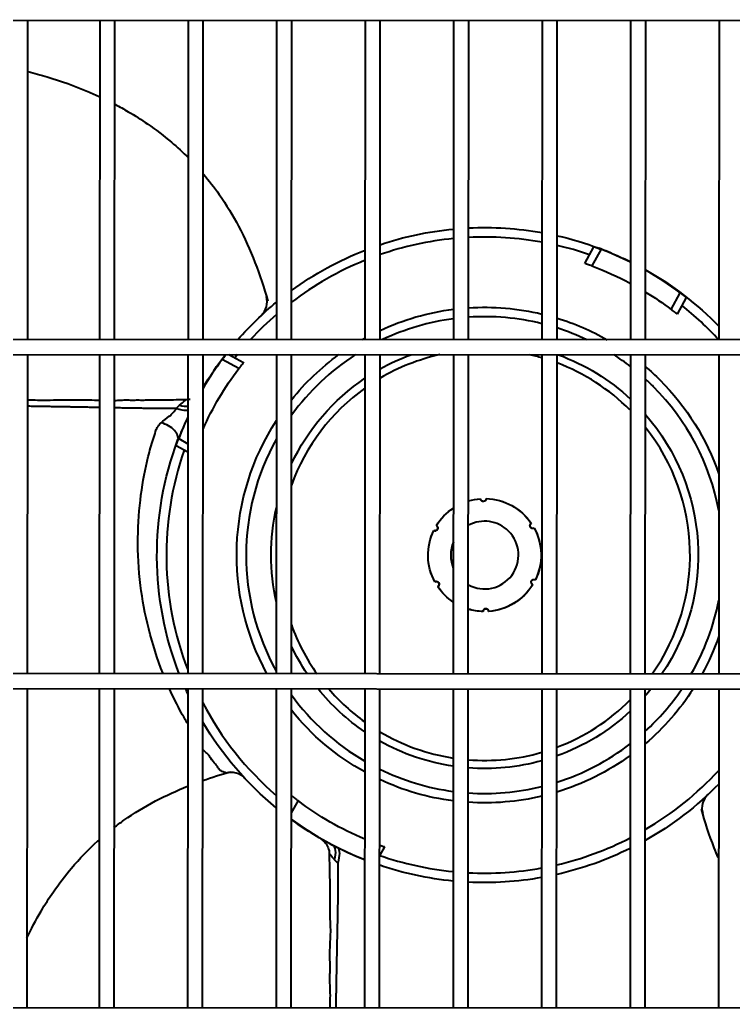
# Model space of a CAD drawing. Extents: x 58467 to 79089, y -33726 to -17391.
# Drawn here: x 72294.27 to 72313.21, y -20555.73 to -20529.42 of the extents above; entities that cross this region are included whole.
import ezdxf

# ---------------------------------------------------------------- set-up
doc = ezdxf.new("R2010")
doc.units = 0
doc.header["$LTSCALE"] = 100
doc.layers.add('+ENTE-ST-DOSEME USTU KONDDRENAJ', color=110, linetype='DOSEMEUSTUKONDENSDRENAJ_LINE', lineweight=40)
doc.linetypes.add('DOSEMEUSTUKONDENSDRENAJ_LINE', pattern='A,300,-40,["CD",Standard,S=15,R=0,X=-35,Y=-7.5],0', length=340)

# ---------------------------------------------------------------- blocks, each defined once
blk = doc.blocks.new('4. KAT')
at = {"color": 3}
for p, q in [((54065.973, -33230.5, -3.339), (54184.335, -33230.572, -3.339)), ((54082.281, -33238.989, -3.339), (54082.286, -33230.511, -3.339)), ((54084.193, -33230.512, -3.339), (54084.188, -33238.99, -3.339)), ((54084.588, -33238.991, -3.339), (54084.593, -33230.512, -3.339)), ((54086.543, -33230.513, -3.339), (54086.538, -33238.992, -3.339)), ((54086.938, -33238.992, -3.339), (54086.943, -33230.513, -3.339)), ((54088.892, -33230.515, -3.339), (54088.887, -33238.993, -3.339)), ((54089.287, -33238.993, -3.339), (54089.292, -33230.515, -3.339)), ((54091.242, -33230.516, -3.339), (54091.237, -33238.995, -3.339)), ((54091.637, -33238.995, -3.339), (54091.642, -33230.516, -3.339)), ((54093.592, -33230.517, -3.339), (54093.586, -33238.996, -3.339)), ((54093.986, -33238.996, -3.339), (54093.992, -33230.518, -3.339)), ((54095.941, -33230.519, -3.339), (54095.936, -33238.998, -3.339)), ((54096.336, -33238.998, -3.339), (54096.341, -33230.519, -3.339)), ((54098.291, -33230.52, -3.339), (54098.286, -33238.999, -3.339)), ((54098.686, -33238.999, -3.339), (54098.691, -33230.521, -3.339)), ((54100.641, -33230.522, -3.339), (54100.635, -33239, -3.339)), ((54097.072, -33236.972, -3.339), (54097.316, -33236.527, -3.339)), ((54097.506, -33236.597, -3.339), (54097.262, -33237.04, -3.339)), ((54098.786, -33237.2, -3.339), (54098.787, -33237.2, -3.339)), ((54099.366, -33238.196, -3.339), (54099.609, -33237.752, -3.339)), ((54099.77, -33237.875, -3.339), (54099.525, -33238.32, -3.339)), ((54088.481, -33238.356, -3.339), (54088.501, -33238.338, -3.339)), ((54184.33, -33239.051, -3.339), (54065.967, -33238.979, -3.339)), ((54065.967, -33239.379, -3.339), (54184.33, -33239.451, -3.339)), ((54082.276, -33247.867, -3.339), (54082.281, -33239.389, -3.339)), ((54084.188, -33239.39, -3.339), (54084.183, -33247.868, -3.339)), ((54084.582, -33247.868, -3.339), (54084.588, -33239.391, -3.339)), ((54086.537, -33239.392, -3.339), (54086.532, -33247.869, -3.339)), ((54086.932, -33247.87, -3.339), (54086.937, -33239.392, -3.339)), ((54087.889, -33239.766, -3.339), (54087.446, -33239.522, -3.339)), ((54087.624, -33239.392, -3.339), (54088.014, -33239.606, -3.339)), ((54088.887, -33239.393, -3.339), (54088.882, -33247.871, -3.339)), ((54089.282, -33247.871, -3.339), (54089.287, -33239.393, -3.339)), ((54091.237, -33239.395, -3.339), (54091.231, -33247.872, -3.339)), ((54091.631, -33247.873, -3.339), (54091.637, -33239.395, -3.339)), ((54093.586, -33239.396, -3.339), (54093.581, -33247.874, -3.339)), ((54093.981, -33247.874, -3.339), (54093.986, -33239.396, -3.339)), ((54095.936, -33239.398, -3.339), (54095.931, -33247.875, -3.339)), ((54096.331, -33247.875, -3.339), (54096.336, -33239.398, -3.339)), ((54098.286, -33239.399, -3.339), (54098.28, -33247.877, -3.339)), ((54098.68, -33247.877, -3.339), (54098.685, -33239.399, -3.339)), ((54100.635, -33239.4, -3.339), (54100.63, -33247.878, -3.339)), ((54086.291, -33241.626, -3.339), (54086.536, -33241.76, -3.339)), ((54086.536, -33241.988, -3.339), (54086.221, -33241.815, -3.339)), ((54084.59, -33242.714, -3.339), (54084.586, -33242.713, -3.339)), ((54084.59, -33242.714, -3.339), (54084.586, -33242.713, -3.339)), ((54184.325, -33247.929, -3.339), (54065.962, -33247.857, -3.339)), ((54065.962, -33248.257, -3.339), (54184.325, -33248.329, -3.339)), ((54082.27, -33256.745, -3.339), (54082.276, -33248.267, -3.339)), ((54084.182, -33248.268, -3.339), (54084.177, -33256.747, -3.339)), ((54084.577, -33256.747, -3.339), (54084.582, -33248.268, -3.339)), ((54086.532, -33248.269, -3.339), (54086.527, -33256.748, -3.339)), ((54086.927, -33256.748, -3.339), (54086.932, -33248.27, -3.339)), ((54088.882, -33248.271, -3.339), (54088.876, -33256.749, -3.339)), ((54089.276, -33256.75, -3.339), (54089.282, -33248.271, -3.339)), ((54091.231, -33248.272, -3.339), (54091.226, -33256.751, -3.339)), ((54091.626, -33256.751, -3.339), (54091.631, -33248.273, -3.339)), ((54093.581, -33248.274, -3.339), (54093.576, -33256.752, -3.339)), ((54093.976, -33256.753, -3.339), (54093.981, -33248.274, -3.339)), ((54095.93, -33248.275, -3.339), (54095.925, -33256.754, -3.339)), ((54096.325, -33256.754, -3.339), (54096.33, -33248.275, -3.339)), ((54098.28, -33248.277, -3.339), (54098.275, -33256.755, -3.339)), ((54098.675, -33256.755, -3.339), (54098.68, -33248.277, -3.339)), ((54100.63, -33248.278, -3.339), (54100.625, -33256.757, -3.339)), ((54088.042, -33250.642, -3.339), (54088.031, -33250.63, -3.339)), ((54089.28, -33251.154, -3.339), (54089.3, -33251.118, -3.339)), ((54100.344, -33251.082, -3.339), (54100.324, -33251.1, -3.339)), ((54089.46, -33251.242, -3.339), (54089.28, -33251.57, -3.339)), ((54091.753, -33252.466, -3.339), (54091.628, -33252.693, -3.339)), ((54184.319, -33256.808, -3.339), (54065.957, -33256.736, -3.339))]:
    blk.add_line(p, q, dxfattribs=at)
at = {"color": 3, "extrusion": (0, 0, -1)}
for centre, radius, start, end in [((-54094.413, -33244.719, 3.339), 8.699, 71.4011, 84.5622), ((-54094.413, -33244.719, 3.339), 8.699, 87.203, 100.0977), ((-54094.413, -33244.719, 3.339), 8.699, 102.7863, 110.4706), ((-54094.413, -33244.719, 3.339), 8.699, 53.9052, 68.5987), ((-54094.413, -33244.719, 3.339), 8.191, 110.3616, 118.2287), ((-54094.413, -33244.719, 3.339), 8.699, 119.431, 135.6764), ((-54094.413, -33244.719, 3.339), 8.191, 121.4532, 127.2082), ((-54094.413, -33244.719, 3.339), 8.699, 41.1747, 50.5713), ((-54094.413, -33244.719, 3.339), 6.582, 65.0486, 82.7843), ((-54094.413, -33244.719, 3.339), 6.582, 86.283, 103.3774), ((-54094.413, -33244.719, 3.339), 6.582, 106.9886, 119.6337), ((-54094.413, -33244.719, 3.339), 6.582, 60.4193, 61.1449), ((-54094.413, -33244.719, 3.339), 8.699, 30.7488, 37.7632), ((-54094.413, -33244.719, 3.339), 6.582, 38.8361, 53.9955), ((-54094.413, -33244.719, 3.339), 5.671, 60.6836, 69.8355), ((-54094.413, -33244.719, 3.339), 5.671, 110.2174, 133.0549), ((-54094.413, -33244.719, 3.339), 8.191, 24.1036, 37.2082), ((-54094.413, -33244.719, 3.339), 6.582, 130.4674, 135.0349), ((-54094.413, -33244.719, 3.339), 5.671, 25.2911, 55.9305), ((-54094.413, -33244.719, 3.339), 6.582, 135.0349, 160.9155), ((-54094.413, -33244.719, 3.339), 6.582, 331.3811, 32.8905), ((-54094.413, -33244.719, 3.339), 5.671, 138.8655, 213.8411), ((-54094.413, -33244.719, 3.339), 8.699, 338.763, 20.4706), ((-54094.413, -33244.719, 3.339), 1.5, 73.3885, 85.9198), ((-54094.413, -33244.719, 3.339), 1.5, 73.3885, 85.82), ((-54094.381, -33243.219, 3.339), 0.075, 180.2174, 357.3523), ((-54094.413, -33244.719, 3.339), 1.5, 91.5498, 145.82), ((-54094.413, -33244.719, 3.339), 1.5, 91.65, 145.9198), ((-54094.413, -33244.719, 3.339), 5.671, 347.1649, 12.8937), ((-54094.413, -33244.719, 3.339), 1.5, 31.5485, 56.4533), ((-54094.413, -33244.719, 3.339), 1.5, 31.65, 56.4538), ((-54093.098, -33243.997, 3.339), 0.075, 120.2174, 297.3523), ((-54095.695, -33243.942, 3.339), 0.075, 240.2174, 57.3523), ((-54094.413, -33244.719, 3.339), 1.5, 151.5498, 205.82), ((-54094.413, -33244.719, 3.339), 1.5, 151.65, 205.9198), ((-54094.413, -33244.719, 3.339), 1.5, 331.5498, 25.8212), ((-54094.413, -33244.719, 3.339), 1.5, 331.65, 25.9198), ((-54095.727, -33245.441, 3.339), 0.075, 300.2174, 117.3523), ((-54093.13, -33245.496, 3.339), 0.075, 60.2174, 237.3523), ((-54094.413, -33244.719, 3.339), 1.5, 303.6166, 325.9198), ((-54094.413, -33244.719, 3.339), 1.5, 303.6167, 325.82), ((-54094.413, -33244.719, 3.339), 1.5, 211.65, 265.9198), ((-54094.413, -33244.719, 3.339), 1.5, 211.5498, 265.82), ((-54094.413, -33244.719, 3.339), 1.5, 271.65, 286.6819), ((-54094.413, -33244.719, 3.339), 1.5, 271.5498, 286.6818), ((-54094.444, -33246.218, 3.339), 0.075, 0.2174, 177.3523), ((-54094.413, -33244.719, 3.339), 6.582, 199.143, 208.683), ((-54094.413, -33244.719, 3.339), 5.671, 326.223, 334.7674), ((-54094.413, -33244.719, 3.339), 8.699, 334.9544, 335.9075), ((-54094.413, -33244.719, 3.339), 5.671, 304.128, 321.2055), ((-54094.413, -33244.719, 3.339), 6.582, 212.7274, 229.5912), ((-54094.413, -33244.719, 3.339), 5.671, 218.8586, 221.193), ((-54094.413, -33244.719, 3.339), 6.582, 298.9136, 321.2224), ((-54094.413, -33244.719, 3.339), 5.671, 227.0036, 250.2461), ((-54094.413, -33244.719, 3.339), 8.699, 309.5, 329.3225), ((-54094.413, -33244.719, 3.339), 5.671, 278.4443, 299.3749), ((-54094.413, -33244.719, 3.339), 6.582, 234.0236, 253.0699), ((-54094.413, -33244.719, 3.339), 5.671, 254.4874, 274.3774), ((-54094.413, -33244.719, 3.339), 6.582, 277.2743, 295.0099), ((-54094.413, -33244.719, 3.339), 8.699, 224.3935, 240.6403), ((-54094.413, -33244.719, 3.339), 6.582, 256.6811, 273.7755), ((-54094.413, -33244.719, 3.339), 8.191, 292.8743, 307.2082), ((-54094.413, -33244.719, 3.339), 8.699, 297.7046, 306.1661), ((-54094.413, -33244.719, 3.339), 8.699, 243.6211, 257.2827), ((-54094.413, -33244.719, 3.339), 8.699, 275.5067, 288.6678), ((-54094.413, -33244.719, 3.339), 8.699, 259.97, 272.8647)]:
    blk.add_arc(centre, radius, start, end, dxfattribs=at)
at = {"color": 3}
for radius, start, end in [(8.449, 95.6005, 109.1697), (8.449, 79.6011, 92.881), (8.449, 70.7519, 76.8305), (8.691, 63.5255, 69.1503), (8.449, 112.0688, 127.3423), (8.691, 53.28, 60.5411), (8.449, 42.602, 51.6783), (8.449, 130.8388, 137.3275), (6.332, 97.4914, 115.3058), (6.332, 76.0714, 93.852), (6.332, 64.6189, 72.3139), (8.691, 143.28, 149.3367), (8.449, 140.9126, 141.6783), (6.332, 122.7589, 144.0551), (5.455, 102.5933, 120.5933), (5.455, 73.782, 77.3314), (6.332, 52.2945, 57.1658), (5.455, 44.9651, 69.3551), (6.332, 44.9651, 47.5639), (5.455, 125.6107, 160.0582), (6.332, 10.7989, 44.9651), (8.691, 154.9918, 159.1503), (5.455, 324.6176, 38.4514), (6.332, 150.7882, 209.142), (8.449, 160.7519, 201.1356), (0.9, 44.9651, 118.4781), (0.9, 241.4519, 44.9651), (0.9, 157.167, 202.7632), (6.332, 330.0739, 349.1314), (5.455, 199.872, 215.3182), (6.332, 215.8751, 239.832), (5.455, 220.6507, 234.3195), (6.332, 312.3664, 325.8045), (8.449, 207.6919, 229.0906), (5.455, 290.5751, 315.1564), (5.455, 239.337, 261.2182), (6.332, 287.6164, 307.6357), (5.455, 265.4482, 286.1482), (6.332, 243.9326, 262.4389), (8.449, 300.3195, 317.3673), (6.332, 266.0782, 283.8589), (8.691, 233.7985, 248.508), (8.449, 283.101, 297.2242), (8.449, 250.7519, 264.331), (8.449, 267.0506, 280.3304)]:
    blk.add_arc((54094.413, -33244.719, -3.339), radius, start, end, dxfattribs=at)
at = {"color": 3, "extrusion": (6.04762e-06, 5.63815e-06, 1)}
blk.add_arc((54088.139, -33237.992, -3.197), 0.5, 313.0528, 16.4385, dxfattribs=at)
at = {"color": 3, "extrusion": (-5.02823e-06, 5.39341e-06, 1)}
blk.add_arc((54087.685, -33250.992, -3.792), 0.5, 43.0528, 106.4328, dxfattribs=at)
at = {"color": 3, "extrusion": (-5.90122e-06, -5.50166e-06, 1)}
blk.add_arc((54100.686, -33251.446, -3.477), 0.5, 133.0528, 196.4386, dxfattribs=at)
at = {"color": 3}
for centre, major_axis, ratio, start_param, end_param in [((54086.269, -33240.442, -3.339), (-0.443, 0.232), 0.512974, 1.938544, 2.458256), ((54085.795, -33241.502, -3.339), (0.468, -0.175), 0.588101, 0, 1.726902), ((54090.136, -33252.863, -3.339), (-0.232, -0.443), 0.512974, 1.938544, 3.141593)]:
    blk.add_ellipse(centre, major_axis=major_axis, ratio=ratio, start_param=start_param, end_param=end_param, dxfattribs=at)
for points, knots in [([(54082.289, -33231.877, -3.339), (54082.459, -33231.92, -3.339), (54082.998, -33232.066, -3.339), (54083.635, -33232.293, -3.339), (54084.093, -33232.497, -3.339), (54084.198, -33232.546, -3.339)], [0, 0, 0, 0, 0.261577, 0.828831, 1, 1, 1, 1]), ([(54084.599, -33232.745, -3.339), (54084.718, -33232.808, -3.339), (54085.014, -33232.972, -3.339), (54085.522, -33233.295, -3.339), (54086.058, -33233.704, -3.339), (54086.405, -33234.023, -3.339), (54086.551, -33234.169, -3.339)], [0, 0, 0, 0, 0.167806, 0.420315, 0.746772, 1, 1, 1, 1]), ([(54086.947, -33234.598, -3.339), (54087.095, -33234.772, -3.339), (54087.437, -33235.212, -3.339), (54087.91, -33235.991, -3.339), (54088.333, -33236.946, -3.339), (54088.559, -33237.623, -3.339), (54088.655, -33237.973, -3.339)], [0, 0, 0, 0, 0.182173, 0.442327, 0.718068, 1, 1, 1, 1]), ([(54097.316, -33236.527, -3.339), (54097.316, -33236.527, -3.339), (54097.32, -33236.528, -3.339), (54097.334, -33236.533, -3.339), (54097.344, -33236.537, -3.339), (54097.37, -33236.547, -3.339), (54097.386, -33236.552, -3.339), (54097.422, -33236.565, -3.339), (54097.442, -33236.573, -3.339), (54097.477, -33236.586, -3.339), (54097.491, -33236.591, -3.339), (54097.506, -33236.597, -3.339)], [0, 0, 0, 0, 0.211758, 0.211758, 0.423432, 0.423432, 0.636431, 0.636431, 0.852021, 0.852021, 1, 1, 1, 1]), ([(54098.303, -33236.941, -3.339), (54098.282, -33236.931, -3.339), (54098.262, -33236.921, -3.339), (54098.146, -33236.867, -3.339), (54098.048, -33236.823, -3.339), (54097.865, -33236.742, -3.339), (54097.779, -33236.704, -3.339), (54097.613, -33236.633, -3.339), (54097.534, -33236.599, -3.339), (54097.455, -33236.57, -3.339)], [0, 0, 0, 0, 0.07319, 0.07319, 0.416738, 0.416738, 0.719921, 0.719921, 1, 1, 1, 1]), ([(54097.262, -33237.04, -3.339), (54097.241, -33237.032, -3.339), (54097.219, -33237.024, -3.339), (54097.179, -33237.009, -3.339), (54097.159, -33237.003, -3.339), (54097.126, -33236.991, -3.339), (54097.111, -33236.986, -3.339), (54097.089, -33236.978, -3.339), (54097.08, -33236.975, -3.339), (54097.073, -33236.972, -3.339), (54097.072, -33236.972, -3.339), (54097.072, -33236.972, -3.339)], [0, 0, 0, 0, 0.21816, 0.21816, 0.436362, 0.436362, 0.653817, 0.653817, 0.868707, 0.868707, 1, 1, 1, 1]), ([(54099.609, -33237.752, -3.339), (54099.627, -33237.766, -3.339), (54099.646, -33237.78, -3.339), (54099.68, -33237.806, -3.339), (54099.696, -33237.818, -3.339), (54099.725, -33237.84, -3.339), (54099.737, -33237.85, -3.339), (54099.756, -33237.864, -3.339), (54099.762, -33237.87, -3.339), (54099.768, -33237.874, -3.339), (54099.77, -33237.875, -3.339), (54099.77, -33237.875, -3.339)], [0, 0, 0, 0, 0.217793, 0.217793, 0.435623, 0.435623, 0.652794, 0.652794, 0.867695, 0.867695, 1, 1, 1, 1]), ([(54099.525, -33238.32, -3.339), (54099.525, -33238.32, -3.339), (54099.522, -33238.318, -3.339), (54099.511, -33238.308, -3.339), (54099.502, -33238.302, -3.339), (54099.48, -33238.284, -3.339), (54099.467, -33238.274, -3.339), (54099.437, -33238.25, -3.339), (54099.42, -33238.237, -3.339), (54099.391, -33238.215, -3.339), (54099.378, -33238.205, -3.339), (54099.366, -33238.196, -3.339)], [0, 0, 0, 0, 0.211356, 0.211356, 0.422617, 0.422617, 0.635365, 0.635365, 0.851032, 0.851032, 1, 1, 1, 1]), ([(54087.446, -33239.522, -3.339), (54087.46, -33239.504, -3.339), (54087.474, -33239.486, -3.339), (54087.5, -33239.451, -3.339), (54087.512, -33239.435, -3.339), (54087.532, -33239.41, -3.339), (54087.54, -33239.399, -3.339), (54087.546, -33239.391, -3.339)], [0, 0, 0, 0, 0.355398, 0.355398, 0.710856, 0.710856, 1, 1, 1, 1]), ([(54088.014, -33239.606, -3.339), (54088.014, -33239.606, -3.339), (54088.011, -33239.609, -3.339), (54088.002, -33239.621, -3.339), (54087.995, -33239.629, -3.339), (54087.978, -33239.651, -3.339), (54087.967, -33239.664, -3.339), (54087.944, -33239.694, -3.339), (54087.931, -33239.711, -3.339), (54087.908, -33239.741, -3.339), (54087.899, -33239.753, -3.339), (54087.889, -33239.766, -3.339)], [0, 0, 0, 0, 0.211356, 0.211356, 0.422617, 0.422617, 0.635365, 0.635365, 0.851032, 0.851032, 1, 1, 1, 1]), ([(54084.187, -33240.615, -3.339), (54084.098, -33240.611, -3.339), (54083.813, -33240.6, -3.339), (54083.509, -33240.61, -3.339), (54083.263, -33240.605, -3.339), (54083.138, -33240.602, -3.339), (54082.955, -33240.604, -3.339), (54082.759, -33240.621, -3.339), (54082.492, -33240.608, -3.339), (54082.345, -33240.604, -3.339), (54082.279, -33240.604, -3.339)], [0, 0, 0, 0, 0.131646, 0.410876, 0.520141, 0.562705, 0.601468, 0.78581, 0.899724, 1, 1, 1, 1]), ([(54086.594, -33240.588, -3.339), (54086.398, -33240.594, -3.339), (54086.002, -33240.605, -3.339), (54085.58, -33240.608, -3.339), (54085.295, -33240.609, -3.339), (54085.172, -33240.608, -3.339), (54085.041, -33240.61, -3.339), (54084.932, -33240.607, -3.339), (54084.831, -33240.608, -3.339), (54084.715, -33240.613, -3.339), (54084.637, -33240.618, -3.339), (54084.585, -33240.621, -3.339)], [0, 0, 0, 0, 0.286213, 0.579725, 0.615099, 0.700692, 0.766378, 0.829652, 0.869632, 0.911891, 1, 1, 1, 1]), ([(54086.316, -33240.738, -3.339), (54086.368, -33240.691, -3.339), (54086.419, -33240.647, -3.339), (54086.475, -33240.604, -3.339), (54086.485, -33240.594, -3.339), (54086.482, -33240.592, -3.339)], [0, 0, 0, 0, 0.677972, 0.677972, 1, 1, 1, 1]), ([(54084.188, -33240.801, -3.339), (54084.163, -33240.8, -3.339), (54084.092, -33240.799, -3.339), (54083.987, -33240.797, -3.339), (54083.861, -33240.794, -3.339), (54083.735, -33240.792, -3.339), (54083.61, -33240.789, -3.339), (54083.485, -33240.787, -3.339), (54083.361, -33240.785, -3.339), (54083.236, -33240.782, -3.339), (54083.111, -33240.78, -3.339), (54082.985, -33240.778, -3.339), (54082.858, -33240.776, -3.339), (54082.715, -33240.774, -3.339), (54082.586, -33240.771, -3.339), (54082.438, -33240.769, -3.339), (54082.346, -33240.768, -3.339), (54082.288, -33240.767, -3.339), (54082.28, -33240.767, -3.339)], [0, 0, 0, 0, 0.040051, 0.114821, 0.164667, 0.239437, 0.314206, 0.364053, 0.438822, 0.513592, 0.563438, 0.638207, 0.712977, 0.762823, 0.862516, 0.912362, 0.987132, 1, 1, 1, 1]), ([(54086.227, -33240.825, -3.339), (54086.211, -33240.825, -3.339), (54086.17, -33240.825, -3.339), (54086.085, -33240.826, -3.339), (54085.993, -33240.826, -3.339), (54085.899, -33240.825, -3.339), (54085.816, -33240.826, -3.339), (54085.734, -33240.825, -3.339), (54085.639, -33240.824, -3.339), (54085.538, -33240.824, -3.339), (54085.427, -33240.822, -3.339), (54085.328, -33240.821, -3.339), (54085.221, -33240.82, -3.339), (54085.122, -33240.818, -3.339), (54085.021, -33240.816, -3.339), (54084.906, -33240.815, -3.339), (54084.804, -33240.813, -3.339), (54084.692, -33240.811, -3.339), (54084.623, -33240.809, -3.339), (54084.583, -33240.809, -3.339)], [0, 0, 0, 0, 0.032149, 0.083522, 0.160582, 0.211955, 0.263329, 0.314702, 0.366075, 0.443135, 0.494509, 0.571569, 0.622942, 0.674316, 0.751376, 0.802749, 0.879809, 0.931182, 1, 1, 1, 1]), ([(54085.824, -33241.203, -3.339), (54085.886, -33241.144, -3.339), (54085.969, -33241.094, -3.339), (54086.115, -33240.969, -3.339), (54086.176, -33240.893, -3.339), (54086.24, -33240.827, -3.339)], [0, 0, 0, 0, 0.5, 0.5, 1, 1, 1, 1]), ([(54086.227, -33240.825, -3.339), (54086.227, -33240.825, -3.339), (54086.227, -33240.825, -3.339), (54086.256, -33240.794, -3.339), (54086.286, -33240.765, -3.339), (54086.316, -33240.738, -3.339)], [0, 0, 0, 0, 0.000046, 0.000046, 1, 1, 1, 1]), ([(54086.24, -33240.827, -3.339), (54086.331, -33240.856, -3.339), (54086.417, -33240.872, -3.339), (54086.505, -33240.872, -3.339), (54086.523, -33240.871, -3.339), (54086.54, -33240.869, -3.339)], [0, 0, 0, 0, 0.78393, 0.78393, 1, 1, 1, 1]), ([(54086.536, -33241.042, -3.339), (54086.515, -33241.088, -3.339), (54086.494, -33241.134, -3.339), (54086.435, -33241.267, -3.339), (54086.397, -33241.353, -3.339), (54086.326, -33241.518, -3.339), (54086.293, -33241.598, -3.339), (54086.263, -33241.677, -3.339)], [0, 0, 0, 0, 0.218967, 0.218967, 0.624953, 0.624953, 1, 1, 1, 1]), ([(54085.878, -33247.869, -3.339), (54085.562, -33247.071, -3.339), (54085.371, -33246.278, -3.339), (54085.171, -33244.661, -3.339), (54085.194, -33243.85, -3.339), (54085.337, -33242.762, -3.339), (54085.402, -33242.422, -3.339), (54085.521, -33241.946, -3.339), (54085.564, -33241.794, -3.339), (54085.632, -33241.575, -3.339), (54085.658, -33241.502, -3.339), (54085.688, -33241.399, -3.339), (54085.701, -33241.367, -3.339), (54085.745, -33241.292, -3.339), (54085.776, -33241.248, -3.339), (54085.824, -33241.203, -3.339)], [0, 0, 0, 0, 0.302954, 0.302954, 0.651477, 0.651477, 0.825738, 0.825738, 0.912869, 0.912869, 0.956435, 0.956435, 0.978217, 0.978217, 1, 1, 1, 1]), ([(54086.221, -33241.815, -3.339), (54086.221, -33241.815, -3.339), (54086.222, -33241.812, -3.339), (54086.227, -33241.798, -3.339), (54086.231, -33241.788, -3.339), (54086.24, -33241.761, -3.339), (54086.246, -33241.745, -3.339), (54086.259, -33241.71, -3.339), (54086.267, -33241.69, -3.339), (54086.28, -33241.655, -3.339), (54086.285, -33241.64, -3.339), (54086.291, -33241.626, -3.339)], [0, 0, 0, 0, 0.211758, 0.211758, 0.423432, 0.423432, 0.636431, 0.636431, 0.852021, 0.852021, 1, 1, 1, 1]), ([(54093.061, -33244.065, -3.339), (54093.077, -33244.074, -3.339), (54093.121, -33244.079, -3.339), (54093.161, -33244.045, -3.339), (54093.173, -33244.008, -3.339), (54093.171, -33243.978, -3.339), (54093.156, -33243.951, -3.339), (54093.141, -33243.938, -3.339), (54093.133, -33243.933, -3.339)], [0, 0, 0, 0, 0.25, 0.5, 0.625, 0.75, 0.875, 1, 1, 1, 1]), ([(54093.17, -33245.562, -3.339), (54093.186, -33245.553, -3.339), (54093.212, -33245.517, -3.339), (54093.204, -33245.466, -3.339), (54093.177, -33245.437, -3.339), (54093.15, -33245.424, -3.339), (54093.119, -33245.423, -3.339), (54093.1, -33245.429, -3.339), (54093.092, -33245.434, -3.339)], [0, 0, 0, 0, 0.25, 0.5, 0.625, 0.75, 0.875, 1, 1, 1, 1]), ([(54094.522, -33246.217, -3.339), (54094.522, -33246.198, -3.339), (54094.504, -33246.157, -3.339), (54094.455, -33246.139, -3.339), (54094.416, -33246.148, -3.339), (54094.392, -33246.165, -3.339), (54094.376, -33246.191, -3.339), (54094.372, -33246.211, -3.339), (54094.372, -33246.22, -3.339)], [0, 0, 0, 0, 0.25, 0.5, 0.625, 0.75, 0.875, 1, 1, 1, 1]), ([(54086.518, -33249.185, -3.339), (54086.466, -33249.095, -3.339), (54086.417, -33249.006, -3.339), (54086.251, -33248.702, -3.339), (54086.144, -33248.486, -3.339), (54086.047, -33248.27, -3.339)], [0, 0, 0, 0, 0.29522, 0.29522, 1, 1, 1, 1]), ([(54087.55, -33250.506, -3.339), (54087.549, -33250.504, -3.339), (54087.546, -33250.5, -3.339), (54087.526, -33250.493, -3.339), (54087.51, -33250.488, -3.339), (54087.46, -33250.474, -3.339), (54087.425, -33250.461, -3.339), (54087.365, -33250.418, -3.339), (54087.351, -33250.386, -3.339), (54087.313, -33250.329, -3.339), (54087.292, -33250.303, -3.339), (54087.224, -33250.227, -3.339), (54087.183, -33250.172, -3.339), (54087.125, -33250.089, -3.339), (54087.109, -33250.06, -3.339), (54087.069, -33250.007, -3.339), (54087.043, -33249.984, -3.339), (54086.986, -33249.937, -3.339), (54086.958, -33249.911, -3.339), (54086.932, -33249.884, -3.339)], [0, 0, 0, 0, 0.041274, 0.041274, 0.097669, 0.097669, 0.210461, 0.210461, 0.323252, 0.323252, 0.436043, 0.436043, 0.661626, 0.661626, 0.774417, 0.774417, 0.887208, 0.887208, 1, 1, 1, 1]), ([(54084.572, -33251.957, -3.339), (54084.658, -33251.891, -3.339), (54085.01, -33251.632, -3.339), (54085.651, -33251.242, -3.339), (54086.238, -33250.977, -3.339), (54086.528, -33250.861, -3.339)], [0, 0, 0, 0, 0.146134, 0.586198, 1, 1, 1, 1]), ([(54089.3, -33251.118, -3.339), (54089.3, -33251.118, -3.339), (54089.303, -33251.12, -3.339), (54089.314, -33251.129, -3.339), (54089.323, -33251.136, -3.339), (54089.345, -33251.153, -3.339), (54089.358, -33251.164, -3.339), (54089.388, -33251.187, -3.339), (54089.405, -33251.2, -3.339), (54089.434, -33251.223, -3.339), (54089.447, -33251.233, -3.339), (54089.46, -33251.242, -3.339)], [0, 0, 0, 0, 0.211356, 0.211356, 0.422617, 0.422617, 0.635365, 0.635365, 0.851032, 0.851032, 1, 1, 1, 1]), ([(54100.617, -33252.756, -3.339), (54100.58, -33252.669, -3.339), (54100.41, -33252.247, -3.339), (54100.266, -33251.815, -3.339), (54100.17, -33251.465, -3.339)], [0, 0, 0, 0, 0.208433, 1, 1, 1, 1]), ([(54082.256, -33254.899, -3.339), (54082.372, -33254.654, -3.339), (54082.592, -33254.234, -3.339), (54082.989, -33253.61, -3.339), (54083.475, -33252.972, -3.339), (54083.904, -33252.528, -3.339), (54084.166, -33252.293, -3.339), (54084.178, -33252.283, -3.339)], [0, 0, 0, 0, 0.250799, 0.438254, 0.680606, 0.985878, 1, 1, 1, 1]), ([(54090.085, -33252.275, -3.339), (54090.122, -33252.3, -3.339), (54090.192, -33252.362, -3.339), (54090.261, -33252.495, -3.339), (54090.295, -33252.603, -3.339), (54090.287, -33252.659, -3.339), (54090.287, -33252.661, -3.339)], [0, 0, 0, 0, 0.282713, 0.623797, 0.98945, 1, 1, 1, 1]), ([(54091.629, -33252.422, -3.339), (54091.648, -33252.429, -3.339), (54091.667, -33252.436, -3.339), (54091.699, -33252.447, -3.339), (54091.714, -33252.452, -3.339), (54091.737, -33252.46, -3.339), (54091.745, -33252.463, -3.339), (54091.752, -33252.465, -3.339), (54091.753, -33252.466, -3.339), (54091.753, -33252.466, -3.339)], [0, 0, 0, 0, 0.272273, 0.272273, 0.55574, 0.55574, 0.835863, 0.835863, 1, 1, 1, 1]), ([(54090.281, -33252.538, -3.339), (54090.288, -33252.733, -3.339), (54090.299, -33253.13, -3.339), (54090.302, -33253.551, -3.339), (54090.303, -33253.837, -3.339), (54090.302, -33253.96, -3.339), (54090.303, -33254.091, -3.339), (54090.301, -33254.2, -3.339), (54090.302, -33254.301, -3.339), (54090.308, -33254.463, -3.339), (54090.325, -33254.647, -3.339), (54090.309, -33254.927, -3.339), (54090.293, -33255.313, -3.339), (54090.304, -33255.622, -3.339), (54090.299, -33255.868, -3.339), (54090.296, -33255.994, -3.339), (54090.297, -33256.176, -3.339), (54090.315, -33256.372, -3.339), (54090.303, -33256.606, -3.339), (54090.3, -33256.718, -3.339), (54090.299, -33256.752, -3.339)], [0, 0, 0, 0, 0.133514, 0.270433, 0.286934, 0.326862, 0.357504, 0.38702, 0.40567, 0.425383, 0.498549, 0.559198, 0.624297, 0.752478, 0.802637, 0.822176, 0.83997, 0.924593, 0.976886, 1, 1, 1, 1]), ([(54090.431, -33252.815, -3.339), (54090.385, -33252.763, -3.339), (54090.341, -33252.712, -3.339), (54090.297, -33252.656, -3.339), (54090.288, -33252.647, -3.339), (54090.286, -33252.65, -3.339)], [0, 0, 0, 0, 0.677972, 0.677972, 1, 1, 1, 1]), ([(54090.521, -33252.891, -3.339), (54090.55, -33252.8, -3.339), (54090.566, -33252.715, -3.339), (54090.566, -33252.576, -3.339), (54090.551, -33252.523, -3.339), (54090.522, -33252.497, -3.339)], [0, 0, 0, 0, 0.5, 0.5, 1, 1, 1, 1]), ([(54090.522, -33252.497, -3.339), (54090.543, -33252.507, -3.339), (54090.563, -33252.517, -3.339), (54090.679, -33252.571, -3.339), (54090.777, -33252.614, -3.339), (54090.96, -33252.696, -3.339), (54091.047, -33252.734, -3.339), (54091.165, -33252.785, -3.339), (54091.197, -33252.799, -3.339), (54091.229, -33252.812, -3.339)], [0, 0, 0, 0, 0.087898, 0.087898, 0.500484, 0.500484, 0.864594, 0.864594, 1, 1, 1, 1]), ([(54090.519, -33252.904, -3.339), (54090.519, -33252.904, -3.339), (54090.519, -33252.904, -3.339), (54090.488, -33252.875, -3.339), (54090.459, -33252.845, -3.339), (54090.431, -33252.815, -3.339)], [0, 0, 0, 0, 0.000046, 0.000046, 1, 1, 1, 1]), ([(54090.519, -33252.904, -3.339), (54090.519, -33252.92, -3.339), (54090.519, -33252.962, -3.339), (54090.519, -33253.046, -3.339), (54090.52, -33253.138, -3.339), (54090.519, -33253.232, -3.339), (54090.519, -33253.315, -3.339), (54090.519, -33253.397, -3.339), (54090.518, -33253.493, -3.339), (54090.517, -33253.593, -3.339), (54090.516, -33253.705, -3.339), (54090.515, -33253.803, -3.339), (54090.514, -33253.91, -3.339), (54090.512, -33254.01, -3.339), (54090.51, -33254.111, -3.339), (54090.508, -33254.226, -3.339), (54090.507, -33254.328, -3.339), (54090.504, -33254.444, -3.339), (54090.502, -33254.562, -3.339), (54090.5, -33254.682, -3.339), (54090.498, -33254.787, -3.339), (54090.495, -33254.895, -3.339), (54090.493, -33255.018, -3.339), (54090.491, -33255.145, -3.339), (54090.488, -33255.271, -3.339), (54090.485, -33255.397, -3.339), (54090.483, -33255.521, -3.339), (54090.481, -33255.646, -3.339), (54090.478, -33255.77, -3.339), (54090.476, -33255.896, -3.339), (54090.473, -33256.021, -3.339), (54090.471, -33256.147, -3.339), (54090.469, -33256.273, -3.339), (54090.467, -33256.416, -3.339), (54090.465, -33256.546, -3.339), (54090.463, -33256.669, -3.339), (54090.462, -33256.727, -3.339), (54090.462, -33256.751, -3.339)], [0, 0, 0, 0, 0.014596, 0.03792, 0.072906, 0.09623, 0.119554, 0.142878, 0.166202, 0.201188, 0.224512, 0.259498, 0.282822, 0.306146, 0.341132, 0.364456, 0.399442, 0.422766, 0.457752, 0.492738, 0.516062, 0.539386, 0.574372, 0.609358, 0.632682, 0.667668, 0.702654, 0.725978, 0.760964, 0.79595, 0.819274, 0.85426, 0.889246, 0.91257, 0.959218, 0.982542, 1, 1, 1, 1])]:
    blk.add_open_spline(points, degree=3, knots=knots, dxfattribs=at)
for points, degree in [([(54088.481, -33238.356, -3.339), (54088.476, -33238.361, -3.339), (54088.505, -33238.334, -3.339)], 2), ([(54086.24, -33240.827, -3.339), (54086.236, -33240.826, -3.339), (54086.232, -33240.826, -3.339), (54086.227, -33240.826, -3.339)], 3), ([(54094.453, -33243.22, -3.339), (54094.453, -33243.25, -3.339), (54094.41, -33243.294, -3.339), (54094.349, -33243.295, -3.339), (54094.305, -33243.253, -3.339), (54094.303, -33243.223, -3.339)], 2), ([(54095.731, -33244.004, -3.339), (54095.705, -33244.019, -3.339), (54095.646, -33244.004, -3.339), (54095.614, -33243.952, -3.339), (54095.628, -33243.893, -3.339), (54095.653, -33243.876, -3.339)], 2), ([(54095.691, -33245.504, -3.339), (54095.665, -33245.488, -3.339), (54095.648, -33245.43, -3.339), (54095.677, -33245.376, -3.339), (54095.736, -33245.358, -3.339), (54095.763, -33245.372, -3.339)], 2), ([(54086.926, -33250.71, -3.339), (54087.169, -33250.623, -3.339), (54087.416, -33250.545, -3.339), (54087.667, -33250.476, -3.339)], 3), ([(54088.05, -33250.65, -3.339), (54088.054, -33250.655, -3.339), (54088.028, -33250.626, -3.339)], 2), ([(54100.344, -33251.082, -3.339), (54100.349, -33251.077, -3.339), (54100.32, -33251.104, -3.339)], 2), ([(54090.368, -33252.42, -3.339), (54090.419, -33252.447, -3.339), (54090.47, -33252.472, -3.339), (54090.522, -33252.497, -3.339)], 3), ([(54090.521, -33252.891, -3.339), (54090.52, -33252.895, -3.339), (54090.519, -33252.9, -3.339), (54090.519, -33252.904, -3.339)], 3)]:
    blk.add_open_spline(points, degree=degree, dxfattribs=at)

msp = doc.modelspace()

# ---------------------------------------------------------------- block references
at = {"layer": '+ENTE-ST-DOSEME USTU KONDDRENAJ', "color": 3, "linetype": 'Continuous'}
msp.add_blockref('4. KAT', (18212.194, 12701.082), dxfattribs=at)

doc.saveas('drawing.dxf')
